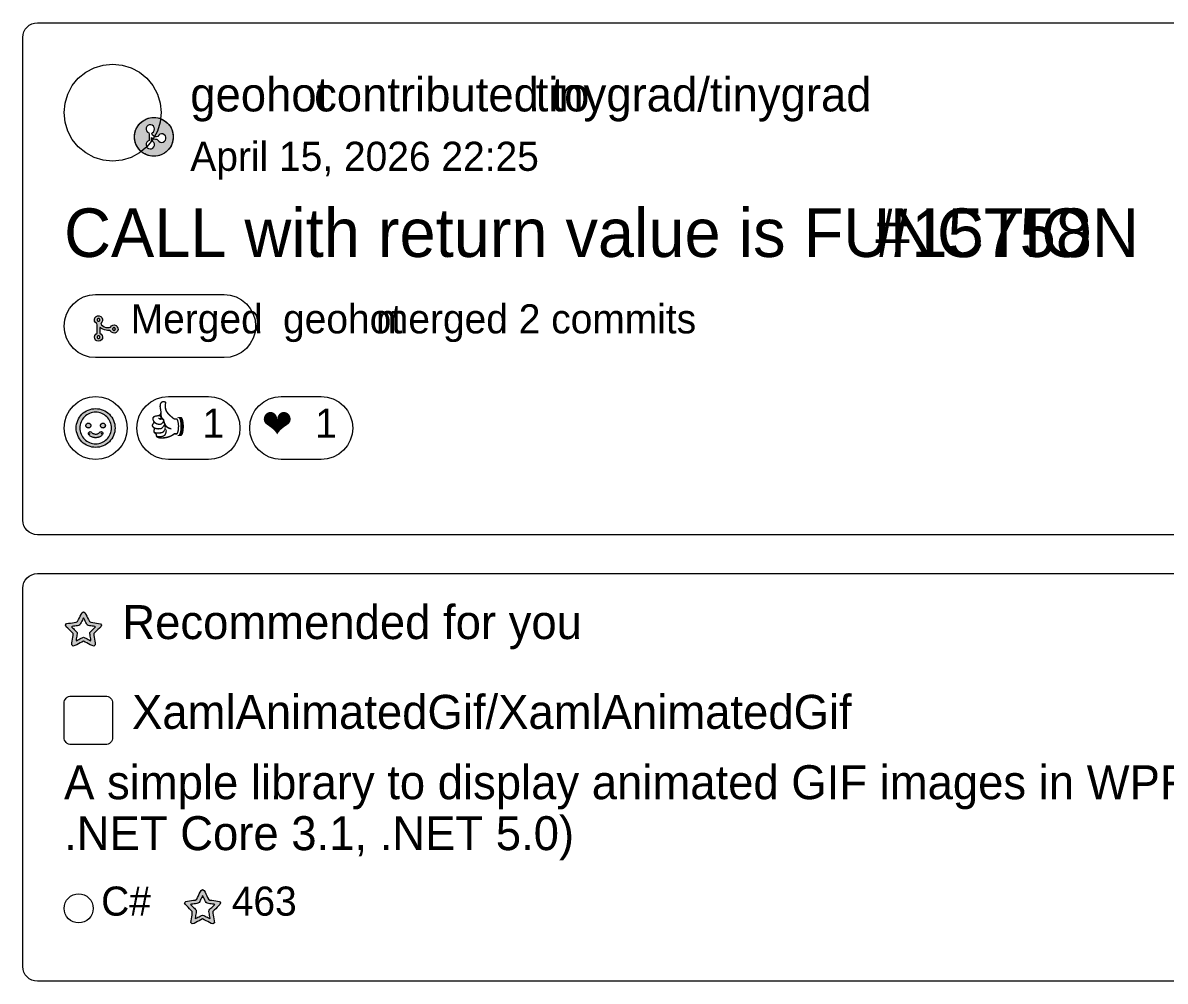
# Model space of a CAD drawing. Extents: x 0 to 2255, y 1 to 8699.
# Drawn here: x 344 to 814.7, y 3719.6 to 4114.6 of the extents above; entities that cross this region are included whole.
import ezdxf

# ---------------------------------------------------------------- set-up
doc = ezdxf.new("R2010")
doc.units = 0
doc.layers.get('0').update_dxf_attribs({"lineweight": 0})
doc.styles.add('Apple Color Emoji', font='Apple Color Emoji.ttf')
doc.styles.add('Mona Sans VF', font='Mona Sans VF.ttf')

msp = doc.modelspace()

# ---------------------------------------------------------------- hatches: boundary and pattern name
at = {"true_color": 0xab7df8}
h = msp.add_hatch(color=256, dxfattribs=at)
h.dxf.hatch_style = 1
h.paths.add_polyline_path([(398, 4059.58), (397.22, 4059.62), (396.44, 4059.74), (395.68, 4059.93), (394.94, 4060.19), (394.23, 4060.53), (393.56, 4060.93), (392.92, 4061.4), (392.34, 4061.93), (391.82, 4062.51), (391.35, 4063.14), (390.94, 4063.81), (390.61, 4064.52), (390.34, 4065.26), (390.15, 4066.02), (390.04, 4066.8), (390, 4067.58), (390.04, 4068.37), (390.15, 4069.14), (390.34, 4069.91), (390.61, 4070.65), (390.94, 4071.36), (391.35, 4072.03), (391.82, 4072.66), (392.34, 4073.24), (392.92, 4073.77), (393.56, 4074.24), (394.23, 4074.64), (394.94, 4074.98), (395.68, 4075.24), (396.44, 4075.43), (397.22, 4075.55), (398, 4075.58), (398.78, 4075.55), (399.56, 4075.43), (400.32, 4075.24), (401.06, 4074.98), (401.77, 4074.64), (402.44, 4074.24), (403.08, 4073.77), (403.66, 4073.24), (404.18, 4072.66), (404.65, 4072.03), (405.06, 4071.36), (405.39, 4070.65), (405.66, 4069.91), (405.85, 4069.14), (405.96, 4068.37), (406, 4067.58), (405.96, 4066.8), (405.85, 4066.02), (405.66, 4065.26), (405.39, 4064.52), (405.06, 4063.81), (404.65, 4063.14), (404.18, 4062.51), (403.66, 4061.93), (403.08, 4061.4), (402.44, 4060.93), (401.77, 4060.53), (401.06, 4060.19), (400.32, 4059.93), (399.56, 4059.74), (398.78, 4059.62), (398, 4059.58)])
h.paths.add_polyline_path([(398.25, 4070.83), (398.14, 4071.45), (397.81, 4071.99), (397.32, 4072.38), (396.72, 4072.57), (396.09, 4072.53), (395.52, 4072.28), (395.07, 4071.84), (394.81, 4071.27), (394.76, 4070.64), (394.94, 4070.04), (395.32, 4069.54), (395.85, 4069.21), (396, 4068.68), (396, 4068.05), (396, 4067.42), (396, 4066.79), (396, 4066.15), (395.56, 4065.81), (395.1, 4065.38), (394.82, 4064.82), (394.76, 4064.19), (394.92, 4063.58), (395.29, 4063.07), (395.81, 4062.73), (396.42, 4062.59), (397.04, 4062.67), (397.6, 4062.97), (398.01, 4063.45), (398.22, 4064.04), (398.22, 4064.66), (397.99, 4065.25), (397.57, 4065.72), (397.01, 4066.01), (397, 4066.63), (397, 4067.26), (397.44, 4067.02), (398.01, 4066.75), (398.62, 4066.61), (399.25, 4066.58), (399.69, 4066.29), (400.07, 4065.79), (400.6, 4065.46), (401.21, 4065.33), (401.83, 4065.43), (402.38, 4065.75), (402.78, 4066.23), (402.98, 4066.83), (402.96, 4067.46), (402.72, 4068.04), (402.29, 4068.49), (401.72, 4068.77), (401.1, 4068.83), (400.49, 4068.66), (399.98, 4068.29), (399.64, 4067.77), (399.13, 4067.58), (398.51, 4067.65), (397.93, 4067.89), (397.46, 4068.31), (397.14, 4068.85), (397.32, 4069.29), (397.81, 4069.68), (398.14, 4070.22), (398.25, 4070.83)])
at = {"true_color": 0xffffff}
h = msp.add_hatch(color=256, dxfattribs=at)
h.dxf.hatch_style = 1
h.paths.add_polyline_path([(376.09, 3990.72), (376.46, 3990.14), (376.94, 3989.66), (377.51, 3989.29), (378.15, 3989.06), (378.83, 3988.96), (379.51, 3988.96), (380.06, 3989.17), (380.48, 3989.7), (381.08, 3990.02), (381.76, 3990.07), (382.4, 3989.86), (382.91, 3989.41), (383.2, 3988.8), (383.23, 3988.12), (382.98, 3987.48), (382.51, 3987), (381.88, 3986.74), (381.2, 3986.75), (380.58, 3987.02), (380.12, 3987.52), (379.64, 3987.83), (378.95, 3987.83), (378.27, 3987.88), (377.61, 3988.04), (376.98, 3988.3), (376.4, 3988.66), (375.88, 3989.11), (375.75, 3988.74), (375.75, 3988.06), (375.75, 3987.38), (375.75, 3986.69), (376.27, 3986.31), (376.69, 3985.78), (376.87, 3985.13), (376.78, 3984.46), (376.43, 3983.87), (375.87, 3983.48), (375.21, 3983.33), (374.54, 3983.46), (373.98, 3983.84), (373.61, 3984.41), (373.5, 3985.08), (373.66, 3985.74), (374.07, 3986.29), (374.62, 3986.65), (374.62, 3987.33), (374.62, 3988.01), (374.62, 3988.7), (374.62, 3989.38), (374.62, 3990.06), (374.45, 3990.63), (373.91, 3991.04), (373.58, 3991.64), (373.51, 3992.31), (373.71, 3992.96), (374.15, 3993.48), (374.76, 3993.78), (375.44, 3993.81), (376.08, 3993.58), (376.57, 3993.12), (376.84, 3992.49), (376.84, 3991.81), (376.58, 3991.19), (376.09, 3990.72)])
h.paths.add_polyline_path([(375.19, 3984.46), (375.24, 3984.46), (375.3, 3984.47), (375.35, 3984.48), (375.4, 3984.5), (375.45, 3984.52), (375.5, 3984.55), (375.54, 3984.59), (375.59, 3984.62), (375.62, 3984.66), (375.66, 3984.71), (375.68, 3984.76), (375.71, 3984.81), (375.73, 3984.86), (375.74, 3984.91), (375.75, 3984.97), (375.75, 3985.02), (375.75, 3985.08), (375.74, 3985.13), (375.73, 3985.18), (375.71, 3985.24), (375.68, 3985.29), (375.66, 3985.33), (375.62, 3985.38), (375.59, 3985.42), (375.54, 3985.46), (375.5, 3985.49), (375.45, 3985.52), (375.4, 3985.54), (375.35, 3985.56), (375.3, 3985.57), (375.24, 3985.58), (375.19, 3985.58), (375.13, 3985.58), (375.08, 3985.57), (375.02, 3985.56), (374.97, 3985.54), (374.92, 3985.52), (374.88, 3985.49), (374.83, 3985.46), (374.79, 3985.42), (374.75, 3985.38), (374.72, 3985.33), (374.69, 3985.29), (374.67, 3985.24), (374.65, 3985.18), (374.64, 3985.13), (374.63, 3985.08), (374.62, 3985.02), (374.63, 3984.97), (374.64, 3984.91), (374.65, 3984.86), (374.67, 3984.81), (374.69, 3984.76), (374.72, 3984.71), (374.75, 3984.66), (374.79, 3984.62), (374.83, 3984.59), (374.88, 3984.55), (374.92, 3984.52), (374.97, 3984.5), (375.02, 3984.48), (375.08, 3984.47), (375.13, 3984.46), (375.19, 3984.46)])
h.paths.add_polyline_path([(381.56, 3987.83), (381.62, 3987.84), (381.67, 3987.84), (381.73, 3987.86), (381.78, 3987.88), (381.83, 3987.9), (381.87, 3987.93), (381.92, 3987.96), (381.96, 3988), (382, 3988.04), (382.03, 3988.08), (382.06, 3988.13), (382.08, 3988.18), (382.1, 3988.23), (382.11, 3988.29), (382.12, 3988.34), (382.12, 3988.4), (382.12, 3988.45), (382.11, 3988.51), (382.1, 3988.56), (382.08, 3988.61), (382.06, 3988.66), (382.03, 3988.71), (382, 3988.75), (381.96, 3988.79), (381.92, 3988.83), (381.87, 3988.86), (381.83, 3988.89), (381.78, 3988.92), (381.73, 3988.93), (381.67, 3988.95), (381.62, 3988.96), (381.56, 3988.96), (381.51, 3988.96), (381.45, 3988.95), (381.4, 3988.93), (381.35, 3988.92), (381.3, 3988.89), (381.25, 3988.86), (381.21, 3988.83), (381.16, 3988.79), (381.13, 3988.75), (381.09, 3988.71), (381.07, 3988.66), (381.04, 3988.61), (381.02, 3988.56), (381.01, 3988.51), (381, 3988.45), (381, 3988.4), (381, 3988.34), (381.01, 3988.29), (381.02, 3988.23), (381.04, 3988.18), (381.07, 3988.13), (381.09, 3988.08), (381.13, 3988.04), (381.16, 3988), (381.21, 3987.96), (381.25, 3987.93), (381.3, 3987.9), (381.35, 3987.88), (381.4, 3987.86), (381.45, 3987.84), (381.51, 3987.84), (381.56, 3987.83)])
h.paths.add_polyline_path([(375.75, 3992.15), (375.75, 3992.2), (375.74, 3992.26), (375.73, 3992.31), (375.71, 3992.36), (375.68, 3992.41), (375.65, 3992.46), (375.62, 3992.5), (375.58, 3992.54), (375.54, 3992.58), (375.5, 3992.61), (375.45, 3992.64), (375.4, 3992.66), (375.35, 3992.68), (375.3, 3992.7), (375.24, 3992.7), (375.19, 3992.71), (375.13, 3992.7), (375.08, 3992.7), (375.02, 3992.68), (374.97, 3992.66), (374.92, 3992.64), (374.87, 3992.61), (374.83, 3992.58), (374.79, 3992.54), (374.75, 3992.5), (374.72, 3992.45), (374.69, 3992.41), (374.67, 3992.36), (374.65, 3992.31), (374.64, 3992.25), (374.63, 3992.2), (374.62, 3992.14), (374.63, 3992.09), (374.64, 3992.03), (374.65, 3991.98), (374.67, 3991.93), (374.69, 3991.88), (374.72, 3991.83), (374.75, 3991.79), (374.79, 3991.75), (374.83, 3991.71), (374.88, 3991.68), (374.92, 3991.65), (374.97, 3991.62), (375.03, 3991.61), (375.08, 3991.59), (375.13, 3991.58), (375.19, 3991.58), (375.24, 3991.58), (375.3, 3991.59), (375.35, 3991.61), (375.4, 3991.63), (375.45, 3991.65), (375.5, 3991.68), (375.55, 3991.71), (375.59, 3991.75), (375.62, 3991.79), (375.66, 3991.83), (375.68, 3991.88), (375.71, 3991.93), (375.73, 3991.98), (375.74, 3992.04), (375.75, 3992.09), (375.75, 3992.15)])
at = {"true_color": 0x9198a1}
h = msp.add_hatch(color=256, dxfattribs=at)
h.dxf.hatch_style = 1
h.paths.add_polyline_path([(374, 3955.58), (374.78, 3955.55), (375.56, 3955.43), (376.32, 3955.24), (377.06, 3954.98), (377.77, 3954.64), (378.44, 3954.24), (379.08, 3953.77), (379.66, 3953.24), (380.18, 3952.66), (380.65, 3952.03), (381.06, 3951.36), (381.39, 3950.65), (381.66, 3949.91), (381.85, 3949.14), (381.96, 3948.37), (382, 3947.58), (381.96, 3946.8), (381.85, 3946.02), (381.66, 3945.26), (381.39, 3944.52), (381.06, 3943.81), (380.65, 3943.14), (380.18, 3942.51), (379.66, 3941.93), (379.08, 3941.4), (378.44, 3940.93), (377.77, 3940.53), (377.06, 3940.19), (376.32, 3939.93), (375.56, 3939.74), (374.78, 3939.62), (374, 3939.58), (373.22, 3939.62), (372.44, 3939.74), (371.68, 3939.93), (370.94, 3940.19), (370.23, 3940.53), (369.56, 3940.93), (368.92, 3941.4), (368.34, 3941.93), (367.82, 3942.51), (367.35, 3943.14), (366.94, 3943.81), (366.61, 3944.52), (366.34, 3945.26), (366.15, 3946.02), (366.04, 3946.8), (366, 3947.58), (366.04, 3948.37), (366.15, 3949.14), (366.34, 3949.91), (366.61, 3950.65), (366.94, 3951.36), (367.35, 3952.03), (367.82, 3952.66), (368.34, 3953.24), (368.92, 3953.77), (369.56, 3954.24), (370.23, 3954.64), (370.94, 3954.98), (371.68, 3955.24), (372.44, 3955.43), (373.22, 3955.55), (374, 3955.58)])
h.paths.add_polyline_path([(367.5, 3947.58), (367.53, 3946.95), (367.62, 3946.32), (367.78, 3945.7), (367.99, 3945.1), (368.27, 3944.52), (368.59, 3943.97), (368.98, 3943.46), (369.4, 3942.99), (369.88, 3942.56), (370.39, 3942.18), (370.94, 3941.85), (371.51, 3941.58), (372.11, 3941.36), (372.73, 3941.21), (373.36, 3941.11), (374, 3941.08), (374.64, 3941.11), (375.27, 3941.21), (375.89, 3941.36), (376.49, 3941.58), (377.06, 3941.85), (377.61, 3942.18), (378.12, 3942.56), (378.6, 3942.99), (379.02, 3943.46), (379.41, 3943.97), (379.73, 3944.52), (380.01, 3945.1), (380.22, 3945.7), (380.38, 3946.32), (380.47, 3946.95), (380.5, 3947.58), (380.47, 3948.22), (380.38, 3948.85), (380.22, 3949.47), (380.01, 3950.07), (379.73, 3950.65), (379.41, 3951.19), (379.02, 3951.71), (378.6, 3952.18), (378.12, 3952.61), (377.61, 3952.99), (377.06, 3953.32), (376.49, 3953.59), (375.89, 3953.81), (375.27, 3953.96), (374.64, 3954.05), (374, 3954.08), (373.36, 3954.05), (372.73, 3953.96), (372.11, 3953.81), (371.51, 3953.59), (370.94, 3953.32), (370.39, 3952.99), (369.88, 3952.61), (369.4, 3952.18), (368.98, 3951.71), (368.59, 3951.19), (368.27, 3950.65), (367.99, 3950.07), (367.78, 3949.47), (367.62, 3948.85), (367.53, 3948.22), (367.5, 3947.58)])
h.paths.add_polyline_path([(371.32, 3945.95), (371.55, 3946.06), (371.81, 3946.08), (372.05, 3946.02), (372.27, 3945.88), (372.44, 3945.68), (372.63, 3945.51), (372.84, 3945.37), (373.08, 3945.26), (373.32, 3945.17), (373.57, 3945.12), (373.82, 3945.09), (374.08, 3945.08), (374.34, 3945.1), (374.59, 3945.15), (374.84, 3945.23), (375.07, 3945.33), (375.29, 3945.46), (375.49, 3945.62), (375.67, 3945.81), (375.86, 3945.98), (376.1, 3946.07), (376.35, 3946.08), (376.6, 3946), (376.8, 3945.85), (376.94, 3945.63), (377, 3945.39), (376.97, 3945.13), (376.86, 3944.9), (376.73, 3944.74), (376.56, 3944.56), (376.36, 3944.39), (376.16, 3944.23), (375.94, 3944.1), (375.71, 3943.97), (375.48, 3943.87), (375.24, 3943.78), (374.99, 3943.7), (374.74, 3943.65), (374.49, 3943.61), (374.23, 3943.59), (373.97, 3943.58), (373.72, 3943.59), (373.46, 3943.62), (373.21, 3943.66), (372.96, 3943.72), (372.71, 3943.79), (372.47, 3943.89), (372.24, 3944), (372.01, 3944.12), (371.8, 3944.27), (371.6, 3944.42), (371.41, 3944.6), (371.23, 3944.78), (371.22, 3944.96), (371.43, 3945.11), (371.64, 3945.26), (371.65, 3945.26), (371.43, 3945.11), (371.22, 3944.97), (371.06, 3945.03), (371, 3945.28), (371.03, 3945.54), (371.14, 3945.77), (371.32, 3945.95)])
h.paths.add_polyline_path([(378, 3948.58), (378, 3948.49), (377.98, 3948.39), (377.96, 3948.29), (377.92, 3948.2), (377.88, 3948.11), (377.83, 3948.03), (377.77, 3947.95), (377.71, 3947.88), (377.63, 3947.81), (377.56, 3947.75), (377.47, 3947.7), (377.38, 3947.66), (377.29, 3947.63), (377.2, 3947.6), (377.1, 3947.59), (377, 3947.58), (376.9, 3947.59), (376.8, 3947.6), (376.71, 3947.63), (376.62, 3947.66), (376.53, 3947.7), (376.44, 3947.75), (376.37, 3947.81), (376.29, 3947.88), (376.23, 3947.95), (376.17, 3948.03), (376.12, 3948.11), (376.08, 3948.2), (376.04, 3948.29), (376.02, 3948.39), (376, 3948.49), (376, 3948.58), (376, 3948.68), (376.02, 3948.78), (376.04, 3948.87), (376.08, 3948.97), (376.12, 3949.05), (376.17, 3949.14), (376.23, 3949.22), (376.29, 3949.29), (376.37, 3949.36), (376.44, 3949.41), (376.53, 3949.47), (376.62, 3949.51), (376.71, 3949.54), (376.8, 3949.56), (376.9, 3949.58), (377, 3949.58), (377.1, 3949.58), (377.2, 3949.56), (377.29, 3949.54), (377.38, 3949.51), (377.47, 3949.47), (377.56, 3949.41), (377.63, 3949.36), (377.71, 3949.29), (377.77, 3949.22), (377.83, 3949.14), (377.88, 3949.05), (377.92, 3948.97), (377.96, 3948.87), (377.98, 3948.78), (378, 3948.68), (378, 3948.58)])
h.paths.add_polyline_path([(371, 3947.58), (370.9, 3947.59), (370.8, 3947.6), (370.71, 3947.63), (370.62, 3947.66), (370.53, 3947.7), (370.44, 3947.75), (370.37, 3947.81), (370.29, 3947.88), (370.23, 3947.95), (370.17, 3948.03), (370.12, 3948.11), (370.08, 3948.2), (370.04, 3948.29), (370.02, 3948.39), (370, 3948.49), (370, 3948.58), (370, 3948.68), (370.02, 3948.78), (370.04, 3948.87), (370.08, 3948.97), (370.12, 3949.05), (370.17, 3949.14), (370.23, 3949.22), (370.29, 3949.29), (370.37, 3949.36), (370.44, 3949.41), (370.53, 3949.47), (370.62, 3949.51), (370.71, 3949.54), (370.8, 3949.56), (370.9, 3949.58), (371, 3949.58), (371.1, 3949.58), (371.2, 3949.56), (371.29, 3949.54), (371.38, 3949.51), (371.47, 3949.47), (371.56, 3949.41), (371.63, 3949.36), (371.71, 3949.29), (371.77, 3949.22), (371.83, 3949.14), (371.88, 3949.05), (371.92, 3948.97), (371.96, 3948.87), (371.98, 3948.78), (372, 3948.68), (372, 3948.58), (372, 3948.49), (371.98, 3948.39), (371.96, 3948.29), (371.92, 3948.2), (371.88, 3948.11), (371.83, 3948.03), (371.77, 3947.95), (371.71, 3947.88), (371.63, 3947.81), (371.56, 3947.75), (371.47, 3947.7), (371.38, 3947.66), (371.29, 3947.63), (371.2, 3947.6), (371.1, 3947.59), (371, 3947.58)])
h.paths.add_polyline_path([(376.25, 3945.33), (376.27, 3945.32), (376.29, 3945.31), (376.31, 3945.29), (376.32, 3945.28), (376.34, 3945.27), (376.36, 3945.26), (376.38, 3945.24), (376.4, 3945.23), (376.42, 3945.22), (376.44, 3945.2), (376.45, 3945.19), (376.47, 3945.18), (376.49, 3945.16), (376.51, 3945.15), (376.53, 3945.14), (376.55, 3945.13), (376.56, 3945.11), (376.58, 3945.1), (376.6, 3945.09), (376.62, 3945.07), (376.64, 3945.06), (376.66, 3945.05), (376.68, 3945.03), (376.69, 3945.02), (376.71, 3945.01), (376.73, 3945), (376.75, 3944.98), (376.77, 3944.97), (376.79, 3944.96), (376.8, 3944.94), (376.82, 3944.93), (376.84, 3944.92), (376.82, 3944.93), (376.8, 3944.94), (376.79, 3944.96), (376.77, 3944.97), (376.75, 3944.98), (376.73, 3945), (376.71, 3945.01), (376.69, 3945.02), (376.68, 3945.03), (376.66, 3945.05), (376.64, 3945.06), (376.62, 3945.07), (376.6, 3945.09), (376.58, 3945.1), (376.56, 3945.11), (376.55, 3945.13), (376.53, 3945.14), (376.51, 3945.15), (376.49, 3945.16), (376.47, 3945.18), (376.45, 3945.19), (376.44, 3945.2), (376.42, 3945.22), (376.4, 3945.23), (376.38, 3945.24), (376.36, 3945.26), (376.34, 3945.27), (376.32, 3945.28), (376.31, 3945.29), (376.29, 3945.31), (376.27, 3945.32), (376.25, 3945.33)])
h = msp.add_hatch(color=256, dxfattribs=at)
h.dxf.hatch_style = 1
h.paths.add_polyline_path([(369, 3871.83), (369.65, 3871.45), (370.01, 3870.74), (370.36, 3870.02), (370.71, 3869.31), (371.06, 3868.6), (371.41, 3867.89), (372.03, 3867.53), (372.81, 3867.42), (373.6, 3867.3), (374.39, 3867.19), (375.17, 3867.07), (375.96, 3866.93), (376.4, 3866.32), (376.09, 3865.63), (375.53, 3865.07), (374.96, 3864.52), (374.39, 3863.96), (373.82, 3863.41), (373.25, 3862.85), (373.24, 3862.11), (373.38, 3861.33), (373.51, 3860.54), (373.65, 3859.76), (373.78, 3858.98), (373.83, 3858.19), (373.26, 3857.69), (372.52, 3857.89), (371.81, 3858.26), (371.11, 3858.63), (370.41, 3859), (369.7, 3859.37), (369, 3859.74), (368.29, 3859.37), (367.59, 3859), (366.89, 3858.63), (366.18, 3858.26), (365.48, 3857.89), (364.73, 3857.69), (364.17, 3858.2), (364.22, 3858.98), (364.36, 3859.77), (364.49, 3860.55), (364.62, 3861.33), (364.76, 3862.12), (364.75, 3862.85), (364.18, 3863.41), (363.61, 3863.96), (363.04, 3864.52), (362.47, 3865.07), (361.9, 3865.63), (361.6, 3866.32), (362.04, 3866.94), (362.83, 3867.08), (363.61, 3867.19), (364.4, 3867.3), (365.19, 3867.42), (365.97, 3867.53), (366.58, 3867.89), (366.94, 3868.6), (367.29, 3869.31), (367.64, 3870.03), (367.99, 3870.74), (368.35, 3871.45), (369, 3871.83)])
h.paths.add_polyline_path([(369, 3869.39), (368.76, 3868.9), (368.52, 3868.41), (368.28, 3867.92), (368.03, 3867.43), (367.79, 3866.94), (367.54, 3866.46), (367.08, 3866.18), (366.54, 3866.1), (366, 3866.02), (365.47, 3865.94), (364.93, 3865.86), (364.39, 3865.79), (364.03, 3865.65), (364.42, 3865.27), (364.81, 3864.88), (365.2, 3864.5), (365.6, 3864.12), (365.99, 3863.74), (366.34, 3863.33), (366.4, 3862.8), (366.31, 3862.26), (366.21, 3861.73), (366.12, 3861.19), (366.03, 3860.65), (365.94, 3860.11), (366.08, 3859.89), (366.56, 3860.15), (367.04, 3860.4), (367.52, 3860.66), (368.01, 3860.91), (368.49, 3861.16), (369, 3861.33), (369.51, 3861.16), (369.99, 3860.91), (370.48, 3860.65), (370.96, 3860.4), (371.44, 3860.15), (371.93, 3859.89), (372.06, 3860.11), (371.97, 3860.65), (371.88, 3861.19), (371.79, 3861.73), (371.69, 3862.27), (371.6, 3862.8), (371.66, 3863.34), (372.01, 3863.74), (372.4, 3864.12), (372.8, 3864.5), (373.19, 3864.89), (373.58, 3865.27), (373.97, 3865.65), (373.61, 3865.79), (373.07, 3865.86), (372.53, 3865.94), (371.99, 3866.02), (371.45, 3866.1), (370.91, 3866.18), (370.46, 3866.46), (370.21, 3866.94), (369.97, 3867.43), (369.72, 3867.92), (369.48, 3868.41), (369.24, 3868.9), (369, 3869.39)])
h = msp.add_hatch(color=256, dxfattribs=at)
h.dxf.hatch_style = 1
h.paths.add_polyline_path([(418.08, 3757.33), (418.74, 3756.95), (419.09, 3756.24), (419.44, 3755.52), (419.79, 3754.81), (420.15, 3754.1), (420.5, 3753.39), (421.11, 3753.03), (421.9, 3752.92), (422.68, 3752.8), (423.47, 3752.69), (424.26, 3752.57), (425.04, 3752.43), (425.49, 3751.82), (425.18, 3751.13), (424.61, 3750.57), (424.04, 3750.02), (423.47, 3749.46), (422.9, 3748.91), (422.33, 3748.35), (422.33, 3747.61), (422.46, 3746.83), (422.59, 3746.04), (422.73, 3745.26), (422.86, 3744.48), (422.91, 3743.69), (422.35, 3743.19), (421.6, 3743.39), (420.9, 3743.76), (420.19, 3744.13), (419.49, 3744.5), (418.78, 3744.87), (418.08, 3745.24), (417.38, 3744.87), (416.67, 3744.5), (415.97, 3744.13), (415.27, 3743.76), (414.56, 3743.39), (413.81, 3743.19), (413.25, 3743.7), (413.3, 3744.48), (413.44, 3745.27), (413.57, 3746.05), (413.71, 3746.83), (413.84, 3747.62), (413.83, 3748.35), (413.26, 3748.91), (412.69, 3749.46), (412.12, 3750.02), (411.56, 3750.57), (410.99, 3751.13), (410.68, 3751.82), (411.13, 3752.44), (411.91, 3752.58), (412.7, 3752.69), (413.48, 3752.8), (414.27, 3752.92), (415.06, 3753.03), (415.67, 3753.39), (416.02, 3754.1), (416.37, 3754.81), (416.72, 3755.53), (417.08, 3756.24), (417.43, 3756.95), (418.08, 3757.33)])
h.paths.add_polyline_path([(418.08, 3754.89), (417.84, 3754.4), (417.6, 3753.91), (417.36, 3753.42), (417.12, 3752.93), (416.88, 3752.44), (416.62, 3751.96), (416.17, 3751.68), (415.63, 3751.6), (415.09, 3751.52), (414.55, 3751.44), (414.01, 3751.36), (413.47, 3751.29), (413.12, 3751.15), (413.51, 3750.77), (413.9, 3750.38), (414.29, 3750), (414.68, 3749.62), (415.07, 3749.24), (415.43, 3748.83), (415.48, 3748.3), (415.39, 3747.76), (415.3, 3747.23), (415.2, 3746.69), (415.11, 3746.15), (415.02, 3745.61), (415.16, 3745.39), (415.64, 3745.65), (416.13, 3745.9), (416.61, 3746.16), (417.09, 3746.41), (417.57, 3746.66), (418.08, 3746.83), (418.59, 3746.66), (419.08, 3746.41), (419.56, 3746.15), (420.04, 3745.9), (420.53, 3745.65), (421.01, 3745.39), (421.15, 3745.61), (421.05, 3746.15), (420.96, 3746.69), (420.87, 3747.23), (420.78, 3747.77), (420.68, 3748.3), (420.74, 3748.84), (421.1, 3749.24), (421.49, 3749.62), (421.88, 3750), (422.27, 3750.39), (422.66, 3750.77), (423.05, 3751.15), (422.7, 3751.29), (422.16, 3751.36), (421.62, 3751.44), (421.08, 3751.52), (420.54, 3751.6), (420, 3751.68), (419.54, 3751.96), (419.29, 3752.44), (419.05, 3752.93), (418.81, 3753.42), (418.57, 3753.91), (418.32, 3754.4), (418.08, 3754.89)])

# ---------------------------------------------------------------- linework, layer by layer
at = {"true_color": 0x3d444d}
for points in [[(998.03, 3903.58), (350, 3903.58), (350, 3903.58), (348.83, 3903.7), (347.7, 3904.04), (346.67, 3904.59), (345.76, 3905.34), (345.01, 3906.25), (344.46, 3907.29), (344.12, 3908.41), (344, 3909.58), (344, 4108.58), (344, 4108.58), (344.12, 4109.75), (344.46, 4110.88), (345.01, 4111.92), (345.76, 4112.83), (346.67, 4113.57), (347.7, 4114.13), (348.83, 4114.47), (350, 4114.58), (350, 4114.58)], [(350, 4114.58), (998.03, 4114.58)], [(374, 3960.58), (374, 3960.58), (374, 3960.58), (376.54, 3960.33), (378.97, 3959.59), (381.22, 3958.39), (383.19, 3956.78), (384.81, 3954.81), (386.01, 3952.56), (386.75, 3950.12), (387, 3947.58), (387, 3947.58), (387, 3947.58), (386.75, 3945.05), (386.01, 3942.61), (384.81, 3940.36), (383.19, 3938.39), (381.22, 3936.77), (378.97, 3935.57), (376.54, 3934.83), (374, 3934.58), (374, 3934.58), (374, 3934.58), (371.46, 3934.83), (369.03, 3935.57), (366.78, 3936.77), (364.81, 3938.39), (363.19, 3940.36), (361.99, 3942.61), (361.25, 3945.05), (361, 3947.58), (361, 3947.58), (361, 3947.58), (361.25, 3950.12), (361.99, 3952.56), (363.19, 3954.81), (364.81, 3956.78), (366.78, 3958.39), (369.03, 3959.59), (371.46, 3960.33), (374, 3960.58), (374, 3960.58)], [(404, 3960.58), (420.47, 3960.58), (420.47, 3960.58), (423, 3960.33), (425.44, 3959.59), (427.69, 3958.39), (429.66, 3956.78), (431.28, 3954.81), (432.48, 3952.56), (433.22, 3950.12), (433.47, 3947.58), (433.47, 3947.58), (433.47, 3947.58), (433.22, 3945.05), (432.48, 3942.61), (431.28, 3940.36), (429.66, 3938.39), (427.69, 3936.77), (425.44, 3935.57), (423, 3934.83), (420.47, 3934.58), (404, 3934.58), (404, 3934.58), (401.46, 3934.83), (399.03, 3935.57), (396.78, 3936.77), (394.81, 3938.39), (393.19, 3940.36), (391.99, 3942.61), (391.25, 3945.05), (391, 3947.58), (391, 3947.58), (391, 3947.58), (391.25, 3950.12), (391.99, 3952.56), (393.19, 3954.81), (394.81, 3956.78), (396.78, 3958.39), (399.03, 3959.59), (401.46, 3960.33), (404, 3960.58), (404, 3960.58)], [(450.47, 3960.58), (466.93, 3960.58), (466.93, 3960.58), (469.47, 3960.33), (471.91, 3959.59), (474.16, 3958.39), (476.13, 3956.78), (477.74, 3954.81), (478.94, 3952.56), (479.68, 3950.12), (479.93, 3947.58), (479.93, 3947.58), (479.93, 3947.58), (479.68, 3945.05), (478.94, 3942.61), (477.74, 3940.36), (476.13, 3938.39), (474.16, 3936.77), (471.91, 3935.57), (469.47, 3934.83), (466.93, 3934.58), (450.47, 3934.58), (450.47, 3934.58), (447.93, 3934.83), (445.49, 3935.57), (443.24, 3936.77), (441.27, 3938.39), (439.66, 3940.36), (438.46, 3942.61), (437.72, 3945.05), (437.47, 3947.58), (437.47, 3947.58), (437.47, 3947.58), (437.72, 3950.12), (438.46, 3952.56), (439.66, 3954.81), (441.27, 3956.78), (443.24, 3958.39), (445.49, 3959.59), (447.93, 3960.33), (450.47, 3960.58), (450.47, 3960.58)], [(998.03, 3719.58), (350, 3719.58), (350, 3719.58), (348.83, 3719.7), (347.7, 3720.04), (346.67, 3720.59), (345.76, 3721.34), (345.01, 3722.25), (344.46, 3723.29), (344.12, 3724.41), (344, 3725.58), (344, 3881.58), (344, 3881.58), (344.12, 3882.75), (344.46, 3883.88), (345.01, 3884.92), (345.76, 3885.83), (346.67, 3886.57), (347.7, 3887.13), (348.83, 3887.47), (350, 3887.58), (350, 3887.58)], [(350, 3887.58), (998.03, 3887.58)]]:
    msp.add_lwpolyline(points, dxfattribs=at)
at = {"true_color": 0x010409}
for points in [[(381, 4097.58), (381, 4097.58), (381, 4097.58), (384.9, 4097.2), (388.65, 4096.06), (392.11, 4094.21), (395.14, 4091.73), (397.63, 4088.69), (399.48, 4085.24), (400.62, 4081.49), (401, 4077.58), (401, 4077.58), (401, 4077.58), (400.62, 4073.68), (399.48, 4069.93), (397.63, 4066.47), (395.14, 4063.44), (392.11, 4060.95), (388.65, 4059.11), (384.9, 4057.97), (381, 4057.58), (381, 4057.58), (381, 4057.58), (377.1, 4057.97), (373.35, 4059.11), (369.89, 4060.95), (366.86, 4063.44), (364.37, 4066.47), (362.52, 4069.93), (361.38, 4073.68), (361, 4077.58), (361, 4077.58), (361, 4077.58), (361.38, 4081.49), (362.52, 4085.24), (364.37, 4088.69), (366.86, 4091.73), (369.89, 4094.21), (373.35, 4096.06), (377.1, 4097.2), (381, 4097.58), (381, 4097.58)], [(364, 3837.08), (378, 3837.08), (378, 3837.08), (378.59, 3837.03), (379.15, 3836.86), (379.67, 3836.58), (380.12, 3836.2), (380.49, 3835.75), (380.77, 3835.23), (380.94, 3834.67), (381, 3834.08), (381, 3820.08), (381, 3820.08), (380.94, 3819.5), (380.77, 3818.94), (380.49, 3818.42), (380.12, 3817.96), (379.67, 3817.59), (379.15, 3817.31), (378.59, 3817.14), (378, 3817.08), (364, 3817.08), (364, 3817.08), (363.41, 3817.14), (362.85, 3817.31), (362.33, 3817.59), (361.88, 3817.96), (361.51, 3818.42), (361.23, 3818.94), (361.06, 3819.5), (361, 3820.08), (361, 3834.08), (361, 3834.08), (361.06, 3834.67), (361.23, 3835.23), (361.51, 3835.75), (361.88, 3836.2), (362.33, 3836.58), (362.85, 3836.86), (363.41, 3837.03), (364, 3837.08), (364, 3837.08)]]:
    msp.add_lwpolyline(points, dxfattribs=at)
at = {"true_color": 0x0d1117}
msp.add_lwpolyline([(398, 4075.58), (398, 4075.58), (398, 4075.58), (399.56, 4075.43), (401.06, 4074.97), (402.44, 4074.24), (403.66, 4073.24), (404.65, 4072.03), (405.39, 4070.64), (405.85, 4069.14), (406, 4067.58), (406, 4067.58), (406, 4067.58), (405.85, 4066.02), (405.39, 4064.52), (404.65, 4063.14), (403.66, 4061.93), (402.44, 4060.93), (401.06, 4060.19), (399.56, 4059.74), (398, 4059.58), (398, 4059.58), (398, 4059.58), (396.44, 4059.74), (394.94, 4060.19), (393.56, 4060.93), (392.34, 4061.93), (391.35, 4063.14), (390.61, 4064.52), (390.15, 4066.02), (390, 4067.58), (390, 4067.58), (390, 4067.58), (390.15, 4069.14), (390.61, 4070.64), (391.35, 4072.03), (392.34, 4073.24), (393.56, 4074.24), (394.94, 4074.97), (396.44, 4075.43), (398, 4075.58), (398, 4075.58)], dxfattribs=at)
at = {"true_color": 0xab7df8}
for points in [[(398, 4059.58), (397.22, 4059.62), (396.44, 4059.74), (395.68, 4059.93), (394.94, 4060.19), (394.23, 4060.53), (393.56, 4060.93), (392.92, 4061.4), (392.34, 4061.93), (391.82, 4062.51), (391.35, 4063.14), (390.94, 4063.81), (390.61, 4064.52), (390.34, 4065.26), (390.15, 4066.02), (390.04, 4066.8), (390, 4067.58), (390.04, 4068.37), (390.15, 4069.14), (390.34, 4069.91), (390.61, 4070.65), (390.94, 4071.36), (391.35, 4072.03), (391.82, 4072.66), (392.34, 4073.24), (392.92, 4073.77), (393.56, 4074.24), (394.23, 4074.64), (394.94, 4074.98), (395.68, 4075.24), (396.44, 4075.43), (397.22, 4075.55), (398, 4075.58), (398.78, 4075.55), (399.56, 4075.43), (400.32, 4075.24), (401.06, 4074.98), (401.77, 4074.64), (402.44, 4074.24), (403.08, 4073.77), (403.66, 4073.24), (404.18, 4072.66), (404.65, 4072.03), (405.06, 4071.36), (405.39, 4070.65), (405.66, 4069.91), (405.85, 4069.14), (405.96, 4068.37), (406, 4067.58), (405.96, 4066.8), (405.85, 4066.02), (405.66, 4065.26), (405.39, 4064.52), (405.06, 4063.81), (404.65, 4063.14), (404.18, 4062.51), (403.66, 4061.93), (403.08, 4061.4), (402.44, 4060.93), (401.77, 4060.53), (401.06, 4060.19), (400.32, 4059.93), (399.56, 4059.74), (398.78, 4059.62), (398, 4059.58), (398, 4059.58)], [(398.25, 4070.83), (398.14, 4071.45), (397.81, 4071.99), (397.32, 4072.38), (396.72, 4072.57), (396.09, 4072.53), (395.52, 4072.28), (395.07, 4071.84), (394.81, 4071.27), (394.76, 4070.64), (394.94, 4070.04), (395.32, 4069.54), (395.85, 4069.21), (396, 4068.68), (396, 4068.05), (396, 4067.42), (396, 4066.79), (396, 4066.15), (395.56, 4065.81), (395.1, 4065.38), (394.82, 4064.82), (394.76, 4064.19), (394.92, 4063.58), (395.29, 4063.07), (395.81, 4062.73), (396.42, 4062.59), (397.04, 4062.67), (397.6, 4062.97), (398.01, 4063.45), (398.22, 4064.04), (398.22, 4064.66), (397.99, 4065.25), (397.57, 4065.72), (397.01, 4066.01), (397, 4066.63), (397, 4067.26), (397.44, 4067.02), (398.01, 4066.75), (398.62, 4066.61), (399.25, 4066.58), (399.69, 4066.29), (400.07, 4065.79), (400.6, 4065.46), (401.21, 4065.33), (401.83, 4065.43), (402.38, 4065.75), (402.78, 4066.23), (402.98, 4066.83), (402.96, 4067.46), (402.72, 4068.04), (402.29, 4068.49), (401.72, 4068.77), (401.1, 4068.83), (400.49, 4068.66), (399.98, 4068.29), (399.64, 4067.77), (399.13, 4067.58), (398.51, 4067.65), (397.93, 4067.89), (397.46, 4068.31), (397.14, 4068.85), (397.32, 4069.29), (397.81, 4069.68), (398.14, 4070.22), (398.25, 4070.83), (398.25, 4070.83)]]:
    msp.add_lwpolyline(points, dxfattribs=at)
at = {"true_color": 0x8957e5}
msp.add_lwpolyline([(374, 4002.58), (426.93, 4002.58), (426.93, 4002.58), (429.47, 4002.33), (431.91, 4001.59), (434.16, 4000.39), (436.13, 3998.78), (437.74, 3996.81), (438.94, 3994.56), (439.68, 3992.12), (439.93, 3989.58), (439.93, 3989.58), (439.93, 3989.58), (439.68, 3987.05), (438.94, 3984.61), (437.74, 3982.36), (436.13, 3980.39), (434.16, 3978.77), (431.91, 3977.57), (429.47, 3976.83), (426.93, 3976.58), (374, 3976.58), (374, 3976.58), (371.46, 3976.83), (369.03, 3977.57), (366.78, 3978.77), (364.81, 3980.39), (363.19, 3982.36), (361.99, 3984.61), (361.25, 3987.05), (361, 3989.58), (361, 3989.58), (361, 3989.58), (361.25, 3992.12), (361.99, 3994.56), (363.19, 3996.81), (364.81, 3998.78), (366.78, 4000.39), (369.03, 4001.59), (371.46, 4002.33), (374, 4002.58), (374, 4002.58)], dxfattribs=at)
at = {"true_color": 0xffffff}
for points in [[(376.09, 3990.72), (376.46, 3990.14), (376.94, 3989.66), (377.51, 3989.29), (378.15, 3989.06), (378.83, 3988.96), (379.51, 3988.96), (380.06, 3989.17), (380.48, 3989.7), (381.08, 3990.02), (381.76, 3990.07), (382.4, 3989.86), (382.91, 3989.41), (383.2, 3988.8), (383.23, 3988.12), (382.98, 3987.48), (382.51, 3987), (381.88, 3986.74), (381.2, 3986.75), (380.58, 3987.02), (380.12, 3987.52), (379.64, 3987.83), (378.95, 3987.83), (378.27, 3987.88), (377.61, 3988.04), (376.98, 3988.3), (376.4, 3988.66), (375.88, 3989.11), (375.75, 3988.74), (375.75, 3988.06), (375.75, 3987.38), (375.75, 3986.69), (376.27, 3986.31), (376.69, 3985.78), (376.87, 3985.13), (376.78, 3984.46), (376.43, 3983.87), (375.87, 3983.48), (375.21, 3983.33), (374.54, 3983.46), (373.98, 3983.84), (373.61, 3984.41), (373.5, 3985.08), (373.66, 3985.74), (374.07, 3986.29), (374.62, 3986.65), (374.62, 3987.33), (374.62, 3988.01), (374.62, 3988.7), (374.62, 3989.38), (374.62, 3990.06), (374.45, 3990.63), (373.91, 3991.04), (373.58, 3991.64), (373.51, 3992.31), (373.71, 3992.96), (374.15, 3993.48), (374.76, 3993.78), (375.44, 3993.81), (376.08, 3993.58), (376.57, 3993.12), (376.84, 3992.49), (376.84, 3991.81), (376.58, 3991.19), (376.09, 3990.72), (376.09, 3990.72)], [(375.75, 3992.15), (375.75, 3992.2), (375.74, 3992.26), (375.73, 3992.31), (375.71, 3992.36), (375.68, 3992.41), (375.65, 3992.46), (375.62, 3992.5), (375.58, 3992.54), (375.54, 3992.58), (375.5, 3992.61), (375.45, 3992.64), (375.4, 3992.66), (375.35, 3992.68), (375.3, 3992.7), (375.24, 3992.7), (375.19, 3992.71), (375.13, 3992.7), (375.08, 3992.7), (375.02, 3992.68), (374.97, 3992.66), (374.92, 3992.64), (374.87, 3992.61), (374.83, 3992.58), (374.79, 3992.54), (374.75, 3992.5), (374.72, 3992.45), (374.69, 3992.41), (374.67, 3992.36), (374.65, 3992.31), (374.64, 3992.25), (374.63, 3992.2), (374.62, 3992.14), (374.63, 3992.09), (374.64, 3992.03), (374.65, 3991.98), (374.67, 3991.93), (374.69, 3991.88), (374.72, 3991.83), (374.75, 3991.79), (374.79, 3991.75), (374.83, 3991.71), (374.88, 3991.68), (374.92, 3991.65), (374.97, 3991.62), (375.03, 3991.61), (375.08, 3991.59), (375.13, 3991.58), (375.19, 3991.58), (375.24, 3991.58), (375.3, 3991.59), (375.35, 3991.61), (375.4, 3991.63), (375.45, 3991.65), (375.5, 3991.68), (375.55, 3991.71), (375.59, 3991.75), (375.62, 3991.79), (375.66, 3991.83), (375.68, 3991.88), (375.71, 3991.93), (375.73, 3991.98), (375.74, 3992.04), (375.75, 3992.09), (375.75, 3992.15), (375.75, 3992.15)], [(381.56, 3987.83), (381.62, 3987.84), (381.67, 3987.84), (381.73, 3987.86), (381.78, 3987.88), (381.83, 3987.9), (381.87, 3987.93), (381.92, 3987.96), (381.96, 3988), (382, 3988.04), (382.03, 3988.08), (382.06, 3988.13), (382.08, 3988.18), (382.1, 3988.23), (382.11, 3988.29), (382.12, 3988.34), (382.12, 3988.4), (382.12, 3988.45), (382.11, 3988.51), (382.1, 3988.56), (382.08, 3988.61), (382.06, 3988.66), (382.03, 3988.71), (382, 3988.75), (381.96, 3988.79), (381.92, 3988.83), (381.87, 3988.86), (381.83, 3988.89), (381.78, 3988.92), (381.73, 3988.93), (381.67, 3988.95), (381.62, 3988.96), (381.56, 3988.96), (381.51, 3988.96), (381.45, 3988.95), (381.4, 3988.93), (381.35, 3988.92), (381.3, 3988.89), (381.25, 3988.86), (381.21, 3988.83), (381.16, 3988.79), (381.13, 3988.75), (381.09, 3988.71), (381.07, 3988.66), (381.04, 3988.61), (381.02, 3988.56), (381.01, 3988.51), (381, 3988.45), (381, 3988.4), (381, 3988.34), (381.01, 3988.29), (381.02, 3988.23), (381.04, 3988.18), (381.07, 3988.13), (381.09, 3988.08), (381.13, 3988.04), (381.16, 3988), (381.21, 3987.96), (381.25, 3987.93), (381.3, 3987.9), (381.35, 3987.88), (381.4, 3987.86), (381.45, 3987.84), (381.51, 3987.84), (381.56, 3987.83), (381.56, 3987.83)], [(375.19, 3984.46), (375.24, 3984.46), (375.3, 3984.47), (375.35, 3984.48), (375.4, 3984.5), (375.45, 3984.52), (375.5, 3984.55), (375.54, 3984.59), (375.59, 3984.62), (375.62, 3984.66), (375.66, 3984.71), (375.68, 3984.76), (375.71, 3984.81), (375.73, 3984.86), (375.74, 3984.91), (375.75, 3984.97), (375.75, 3985.02), (375.75, 3985.08), (375.74, 3985.13), (375.73, 3985.18), (375.71, 3985.24), (375.68, 3985.29), (375.66, 3985.33), (375.62, 3985.38), (375.59, 3985.42), (375.54, 3985.46), (375.5, 3985.49), (375.45, 3985.52), (375.4, 3985.54), (375.35, 3985.56), (375.3, 3985.57), (375.24, 3985.58), (375.19, 3985.58), (375.13, 3985.58), (375.08, 3985.57), (375.02, 3985.56), (374.97, 3985.54), (374.92, 3985.52), (374.88, 3985.49), (374.83, 3985.46), (374.79, 3985.42), (374.75, 3985.38), (374.72, 3985.33), (374.69, 3985.29), (374.67, 3985.24), (374.65, 3985.18), (374.64, 3985.13), (374.63, 3985.08), (374.62, 3985.02), (374.63, 3984.97), (374.64, 3984.91), (374.65, 3984.86), (374.67, 3984.81), (374.69, 3984.76), (374.72, 3984.71), (374.75, 3984.66), (374.79, 3984.62), (374.83, 3984.59), (374.88, 3984.55), (374.92, 3984.52), (374.97, 3984.5), (375.02, 3984.48), (375.08, 3984.47), (375.13, 3984.46), (375.19, 3984.46), (375.19, 3984.46)], [(367, 3755.58), (367, 3755.58), (367, 3755.58), (368.17, 3755.47), (369.3, 3755.13), (370.33, 3754.57), (371.24, 3753.83), (371.99, 3752.92), (372.54, 3751.88), (372.88, 3750.75), (373, 3749.58), (373, 3749.58), (373, 3749.58), (372.88, 3748.41), (372.54, 3747.29), (371.99, 3746.25), (371.24, 3745.34), (370.33, 3744.59), (369.3, 3744.04), (368.17, 3743.7), (367, 3743.58), (367, 3743.58), (367, 3743.58), (365.83, 3743.7), (364.7, 3744.04), (363.67, 3744.59), (362.76, 3745.34), (362.01, 3746.25), (361.46, 3747.29), (361.12, 3748.41), (361, 3749.58), (361, 3749.58), (361, 3749.58), (361.12, 3750.75), (361.46, 3751.88), (362.01, 3752.92), (362.76, 3753.83), (363.67, 3754.57), (364.7, 3755.13), (365.83, 3755.47), (367, 3755.58), (367, 3755.58)]]:
    msp.add_lwpolyline(points, dxfattribs=at)
at = {"true_color": 0x9198a1}
for points in [[(374, 3955.58), (374.78, 3955.55), (375.56, 3955.43), (376.32, 3955.24), (377.06, 3954.98), (377.77, 3954.64), (378.44, 3954.24), (379.08, 3953.77), (379.66, 3953.24), (380.18, 3952.66), (380.65, 3952.03), (381.06, 3951.36), (381.39, 3950.65), (381.66, 3949.91), (381.85, 3949.14), (381.96, 3948.37), (382, 3947.58), (381.96, 3946.8), (381.85, 3946.02), (381.66, 3945.26), (381.39, 3944.52), (381.06, 3943.81), (380.65, 3943.14), (380.18, 3942.51), (379.66, 3941.93), (379.08, 3941.4), (378.44, 3940.93), (377.77, 3940.53), (377.06, 3940.19), (376.32, 3939.93), (375.56, 3939.74), (374.78, 3939.62), (374, 3939.58), (373.22, 3939.62), (372.44, 3939.74), (371.68, 3939.93), (370.94, 3940.19), (370.23, 3940.53), (369.56, 3940.93), (368.92, 3941.4), (368.34, 3941.93), (367.82, 3942.51), (367.35, 3943.14), (366.94, 3943.81), (366.61, 3944.52), (366.34, 3945.26), (366.15, 3946.02), (366.04, 3946.8), (366, 3947.58), (366.04, 3948.37), (366.15, 3949.14), (366.34, 3949.91), (366.61, 3950.65), (366.94, 3951.36), (367.35, 3952.03), (367.82, 3952.66), (368.34, 3953.24), (368.92, 3953.77), (369.56, 3954.24), (370.23, 3954.64), (370.94, 3954.98), (371.68, 3955.24), (372.44, 3955.43), (373.22, 3955.55), (374, 3955.58), (374, 3955.58)], [(367.5, 3947.58), (367.53, 3946.95), (367.62, 3946.32), (367.78, 3945.7), (367.99, 3945.1), (368.27, 3944.52), (368.59, 3943.97), (368.98, 3943.46), (369.4, 3942.99), (369.88, 3942.56), (370.39, 3942.18), (370.94, 3941.85), (371.51, 3941.58), (372.11, 3941.36), (372.73, 3941.21), (373.36, 3941.11), (374, 3941.08), (374.64, 3941.11), (375.27, 3941.21), (375.89, 3941.36), (376.49, 3941.58), (377.06, 3941.85), (377.61, 3942.18), (378.12, 3942.56), (378.6, 3942.99), (379.02, 3943.46), (379.41, 3943.97), (379.73, 3944.52), (380.01, 3945.1), (380.22, 3945.7), (380.38, 3946.32), (380.47, 3946.95), (380.5, 3947.58), (380.47, 3948.22), (380.38, 3948.85), (380.22, 3949.47), (380.01, 3950.07), (379.73, 3950.65), (379.41, 3951.19), (379.02, 3951.71), (378.6, 3952.18), (378.12, 3952.61), (377.61, 3952.99), (377.06, 3953.32), (376.49, 3953.59), (375.89, 3953.81), (375.27, 3953.96), (374.64, 3954.05), (374, 3954.08), (373.36, 3954.05), (372.73, 3953.96), (372.11, 3953.81), (371.51, 3953.59), (370.94, 3953.32), (370.39, 3952.99), (369.88, 3952.61), (369.4, 3952.18), (368.98, 3951.71), (368.59, 3951.19), (368.27, 3950.65), (367.99, 3950.07), (367.78, 3949.47), (367.62, 3948.85), (367.53, 3948.22), (367.5, 3947.58), (367.5, 3947.58)], [(371, 3947.58), (370.9, 3947.59), (370.8, 3947.6), (370.71, 3947.63), (370.62, 3947.66), (370.53, 3947.7), (370.44, 3947.75), (370.37, 3947.81), (370.29, 3947.88), (370.23, 3947.95), (370.17, 3948.03), (370.12, 3948.11), (370.08, 3948.2), (370.04, 3948.29), (370.02, 3948.39), (370, 3948.49), (370, 3948.58), (370, 3948.68), (370.02, 3948.78), (370.04, 3948.87), (370.08, 3948.97), (370.12, 3949.05), (370.17, 3949.14), (370.23, 3949.22), (370.29, 3949.29), (370.37, 3949.36), (370.44, 3949.41), (370.53, 3949.47), (370.62, 3949.51), (370.71, 3949.54), (370.8, 3949.56), (370.9, 3949.58), (371, 3949.58), (371.1, 3949.58), (371.2, 3949.56), (371.29, 3949.54), (371.38, 3949.51), (371.47, 3949.47), (371.56, 3949.41), (371.63, 3949.36), (371.71, 3949.29), (371.77, 3949.22), (371.83, 3949.14), (371.88, 3949.05), (371.92, 3948.97), (371.96, 3948.87), (371.98, 3948.78), (372, 3948.68), (372, 3948.58), (372, 3948.49), (371.98, 3948.39), (371.96, 3948.29), (371.92, 3948.2), (371.88, 3948.11), (371.83, 3948.03), (371.77, 3947.95), (371.71, 3947.88), (371.63, 3947.81), (371.56, 3947.75), (371.47, 3947.7), (371.38, 3947.66), (371.29, 3947.63), (371.2, 3947.6), (371.1, 3947.59), (371, 3947.58), (371, 3947.58)], [(378, 3948.58), (378, 3948.49), (377.98, 3948.39), (377.96, 3948.29), (377.92, 3948.2), (377.88, 3948.11), (377.83, 3948.03), (377.77, 3947.95), (377.71, 3947.88), (377.63, 3947.81), (377.56, 3947.75), (377.47, 3947.7), (377.38, 3947.66), (377.29, 3947.63), (377.2, 3947.6), (377.1, 3947.59), (377, 3947.58), (376.9, 3947.59), (376.8, 3947.6), (376.71, 3947.63), (376.62, 3947.66), (376.53, 3947.7), (376.44, 3947.75), (376.37, 3947.81), (376.29, 3947.88), (376.23, 3947.95), (376.17, 3948.03), (376.12, 3948.11), (376.08, 3948.2), (376.04, 3948.29), (376.02, 3948.39), (376, 3948.49), (376, 3948.58), (376, 3948.68), (376.02, 3948.78), (376.04, 3948.87), (376.08, 3948.97), (376.12, 3949.05), (376.17, 3949.14), (376.23, 3949.22), (376.29, 3949.29), (376.37, 3949.36), (376.44, 3949.41), (376.53, 3949.47), (376.62, 3949.51), (376.71, 3949.54), (376.8, 3949.56), (376.9, 3949.58), (377, 3949.58), (377.1, 3949.58), (377.2, 3949.56), (377.29, 3949.54), (377.38, 3949.51), (377.47, 3949.47), (377.56, 3949.41), (377.63, 3949.36), (377.71, 3949.29), (377.77, 3949.22), (377.83, 3949.14), (377.88, 3949.05), (377.92, 3948.97), (377.96, 3948.87), (377.98, 3948.78), (378, 3948.68), (378, 3948.58), (378, 3948.58)], [(371.32, 3945.95), (371.55, 3946.06), (371.81, 3946.08), (372.05, 3946.02), (372.27, 3945.88), (372.44, 3945.68), (372.63, 3945.51), (372.84, 3945.37), (373.08, 3945.26), (373.32, 3945.17), (373.57, 3945.12), (373.82, 3945.09), (374.08, 3945.08), (374.34, 3945.1), (374.59, 3945.15), (374.84, 3945.23), (375.07, 3945.33), (375.29, 3945.46), (375.49, 3945.62), (375.67, 3945.81), (375.86, 3945.98), (376.1, 3946.07), (376.35, 3946.08), (376.6, 3946), (376.8, 3945.85), (376.94, 3945.63), (377, 3945.39), (376.97, 3945.13), (376.86, 3944.9), (376.73, 3944.74), (376.56, 3944.56), (376.36, 3944.39), (376.16, 3944.23), (375.94, 3944.1), (375.71, 3943.97), (375.48, 3943.87), (375.24, 3943.78), (374.99, 3943.7), (374.74, 3943.65), (374.49, 3943.61), (374.23, 3943.59), (373.97, 3943.58), (373.72, 3943.59), (373.46, 3943.62), (373.21, 3943.66), (372.96, 3943.72), (372.71, 3943.79), (372.47, 3943.89), (372.24, 3944), (372.01, 3944.12), (371.8, 3944.27), (371.6, 3944.42), (371.41, 3944.6), (371.23, 3944.78), (371.22, 3944.96), (371.43, 3945.11), (371.64, 3945.26), (371.65, 3945.26), (371.43, 3945.11), (371.22, 3944.97), (371.06, 3945.03), (371, 3945.28), (371.03, 3945.54), (371.14, 3945.77), (371.32, 3945.95), (371.32, 3945.95)], [(376.25, 3945.33), (376.27, 3945.32), (376.29, 3945.31), (376.31, 3945.29), (376.32, 3945.28), (376.34, 3945.27), (376.36, 3945.26), (376.38, 3945.24), (376.4, 3945.23), (376.42, 3945.22), (376.44, 3945.2), (376.45, 3945.19), (376.47, 3945.18), (376.49, 3945.16), (376.51, 3945.15), (376.53, 3945.14), (376.55, 3945.13), (376.56, 3945.11), (376.58, 3945.1), (376.6, 3945.09), (376.62, 3945.07), (376.64, 3945.06), (376.66, 3945.05), (376.68, 3945.03), (376.69, 3945.02), (376.71, 3945.01), (376.73, 3945), (376.75, 3944.98), (376.77, 3944.97), (376.79, 3944.96), (376.8, 3944.94), (376.82, 3944.93), (376.84, 3944.92), (376.82, 3944.93), (376.8, 3944.94), (376.79, 3944.96), (376.77, 3944.97), (376.75, 3944.98), (376.73, 3945), (376.71, 3945.01), (376.69, 3945.02), (376.68, 3945.03), (376.66, 3945.05), (376.64, 3945.06), (376.62, 3945.07), (376.6, 3945.09), (376.58, 3945.1), (376.56, 3945.11), (376.55, 3945.13), (376.53, 3945.14), (376.51, 3945.15), (376.49, 3945.16), (376.47, 3945.18), (376.45, 3945.19), (376.44, 3945.2), (376.42, 3945.22), (376.4, 3945.23), (376.38, 3945.24), (376.36, 3945.26), (376.34, 3945.27), (376.32, 3945.28), (376.31, 3945.29), (376.29, 3945.31), (376.27, 3945.32), (376.25, 3945.33), (376.25, 3945.33)], [(369, 3871.83), (369.65, 3871.45), (370.01, 3870.74), (370.36, 3870.02), (370.71, 3869.31), (371.06, 3868.6), (371.41, 3867.89), (372.03, 3867.53), (372.81, 3867.42), (373.6, 3867.3), (374.39, 3867.19), (375.17, 3867.07), (375.96, 3866.93), (376.4, 3866.32), (376.09, 3865.63), (375.53, 3865.07), (374.96, 3864.52), (374.39, 3863.96), (373.82, 3863.41), (373.25, 3862.85), (373.24, 3862.11), (373.38, 3861.33), (373.51, 3860.54), (373.65, 3859.76), (373.78, 3858.98), (373.83, 3858.19), (373.26, 3857.69), (372.52, 3857.89), (371.81, 3858.26), (371.11, 3858.63), (370.41, 3859), (369.7, 3859.37), (369, 3859.74), (368.29, 3859.37), (367.59, 3859), (366.89, 3858.63), (366.18, 3858.26), (365.48, 3857.89), (364.73, 3857.69), (364.17, 3858.2), (364.22, 3858.98), (364.36, 3859.77), (364.49, 3860.55), (364.62, 3861.33), (364.76, 3862.12), (364.75, 3862.85), (364.18, 3863.41), (363.61, 3863.96), (363.04, 3864.52), (362.47, 3865.07), (361.9, 3865.63), (361.6, 3866.32), (362.04, 3866.94), (362.83, 3867.08), (363.61, 3867.19), (364.4, 3867.3), (365.19, 3867.42), (365.97, 3867.53), (366.58, 3867.89), (366.94, 3868.6), (367.29, 3869.31), (367.64, 3870.03), (367.99, 3870.74), (368.35, 3871.45), (369, 3871.83), (369, 3871.83)], [(369, 3869.39), (368.76, 3868.9), (368.52, 3868.41), (368.28, 3867.92), (368.03, 3867.43), (367.79, 3866.94), (367.54, 3866.46), (367.08, 3866.18), (366.54, 3866.1), (366, 3866.02), (365.47, 3865.94), (364.93, 3865.86), (364.39, 3865.79), (364.03, 3865.65), (364.42, 3865.27), (364.81, 3864.88), (365.2, 3864.5), (365.6, 3864.12), (365.99, 3863.74), (366.34, 3863.33), (366.4, 3862.8), (366.31, 3862.26), (366.21, 3861.73), (366.12, 3861.19), (366.03, 3860.65), (365.94, 3860.11), (366.08, 3859.89), (366.56, 3860.15), (367.04, 3860.4), (367.52, 3860.66), (368.01, 3860.91), (368.49, 3861.16), (369, 3861.33), (369.51, 3861.16), (369.99, 3860.91), (370.48, 3860.65), (370.96, 3860.4), (371.44, 3860.15), (371.93, 3859.89), (372.06, 3860.11), (371.97, 3860.65), (371.88, 3861.19), (371.79, 3861.73), (371.69, 3862.27), (371.6, 3862.8), (371.66, 3863.34), (372.01, 3863.74), (372.4, 3864.12), (372.8, 3864.5), (373.19, 3864.89), (373.58, 3865.27), (373.97, 3865.65), (373.61, 3865.79), (373.07, 3865.86), (372.53, 3865.94), (371.99, 3866.02), (371.45, 3866.1), (370.91, 3866.18), (370.46, 3866.46), (370.21, 3866.94), (369.97, 3867.43), (369.72, 3867.92), (369.48, 3868.41), (369.24, 3868.9), (369, 3869.39), (369, 3869.39)], [(418.08, 3757.33), (418.74, 3756.95), (419.09, 3756.24), (419.44, 3755.52), (419.79, 3754.81), (420.15, 3754.1), (420.5, 3753.39), (421.11, 3753.03), (421.9, 3752.92), (422.68, 3752.8), (423.47, 3752.69), (424.26, 3752.57), (425.04, 3752.43), (425.49, 3751.82), (425.18, 3751.13), (424.61, 3750.57), (424.04, 3750.02), (423.47, 3749.46), (422.9, 3748.91), (422.33, 3748.35), (422.33, 3747.61), (422.46, 3746.83), (422.59, 3746.04), (422.73, 3745.26), (422.86, 3744.48), (422.91, 3743.69), (422.35, 3743.19), (421.6, 3743.39), (420.9, 3743.76), (420.19, 3744.13), (419.49, 3744.5), (418.78, 3744.87), (418.08, 3745.24), (417.38, 3744.87), (416.67, 3744.5), (415.97, 3744.13), (415.27, 3743.76), (414.56, 3743.39), (413.81, 3743.19), (413.25, 3743.7), (413.3, 3744.48), (413.44, 3745.27), (413.57, 3746.05), (413.71, 3746.83), (413.84, 3747.62), (413.83, 3748.35), (413.26, 3748.91), (412.69, 3749.46), (412.12, 3750.02), (411.56, 3750.57), (410.99, 3751.13), (410.68, 3751.82), (411.13, 3752.44), (411.91, 3752.58), (412.7, 3752.69), (413.48, 3752.8), (414.27, 3752.92), (415.06, 3753.03), (415.67, 3753.39), (416.02, 3754.1), (416.37, 3754.81), (416.72, 3755.53), (417.08, 3756.24), (417.43, 3756.95), (418.08, 3757.33), (418.08, 3757.33)], [(418.08, 3754.89), (417.84, 3754.4), (417.6, 3753.91), (417.36, 3753.42), (417.12, 3752.93), (416.88, 3752.44), (416.62, 3751.96), (416.17, 3751.68), (415.63, 3751.6), (415.09, 3751.52), (414.55, 3751.44), (414.01, 3751.36), (413.47, 3751.29), (413.12, 3751.15), (413.51, 3750.77), (413.9, 3750.38), (414.29, 3750), (414.68, 3749.62), (415.07, 3749.24), (415.43, 3748.83), (415.48, 3748.3), (415.39, 3747.76), (415.3, 3747.23), (415.2, 3746.69), (415.11, 3746.15), (415.02, 3745.61), (415.16, 3745.39), (415.64, 3745.65), (416.13, 3745.9), (416.61, 3746.16), (417.09, 3746.41), (417.57, 3746.66), (418.08, 3746.83), (418.59, 3746.66), (419.08, 3746.41), (419.56, 3746.15), (420.04, 3745.9), (420.53, 3745.65), (421.01, 3745.39), (421.15, 3745.61), (421.05, 3746.15), (420.96, 3746.69), (420.87, 3747.23), (420.78, 3747.77), (420.68, 3748.3), (420.74, 3748.84), (421.1, 3749.24), (421.49, 3749.62), (421.88, 3750), (422.27, 3750.39), (422.66, 3750.77), (423.05, 3751.15), (422.7, 3751.29), (422.16, 3751.36), (421.62, 3751.44), (421.08, 3751.52), (420.54, 3751.6), (420, 3751.68), (419.54, 3751.96), (419.29, 3752.44), (419.05, 3752.93), (418.81, 3753.42), (418.57, 3753.91), (418.32, 3754.4), (418.08, 3754.89), (418.08, 3754.89)]]:
    msp.add_lwpolyline(points, dxfattribs=at)

# ---------------------------------------------------------------- texts
at = {"true_color": 0xf0f6fc, "style": 'Mona Sans VF'}
for s, height, p in [('geohot', 14, (413, 4078.08)), ('tinygrad/tinygrad', 14, (555.32, 4078.08)), ('CALL with return value is FUNCTION ', 20, (361, 4018.08)), ('XamlAnimatedGif/XamlAnimatedGif', 14, (389, 3823.58)), ('A simple library to display animated GIF images in WPF apps (.NET Framework 4.5,', 14, (361, 3794.58)), ('.NET Core 3.1, .NET 5.0)', 14, (361, 3773.58))]:
    msp.add_text(s, height=height, dxfattribs=at).set_placement(p)
at = {"true_color": 0x9198a1}
for s, height, style, p in [(' contributed to', 14, 'Mona Sans VF', (458.82, 4078.08)), ('April 15, 2026 22:25', 12, 'Mona Sans VF', (413, 4053.58)), ('#15758', 20, 'Mona Sans VF', (695.28, 4018.08)), ('geohot', 12, 'Mona Sans VF', (451.22, 3986.58)), ('merged 2 commits', 12, 'Mona Sans VF', (489.48, 3986.58)), ('👍', 12, 'Apple Color Emoji', (396, 3943.58)), ('1', 12, 'Mona Sans VF', (418, 3943.58)), ('❤️', 12, 'Apple Color Emoji', (442.47, 3943.58)), ('1', 12, 'Mona Sans VF', (464.47, 3943.58)), ('Recommended for you', 14, 'Mona Sans VF', (385, 3860.58)), ('C#', 12, 'Mona Sans VF', (376.28, 3746.58)), ('463', 12, 'Mona Sans VF', (430.08, 3746.58))]:
    msp.add_text(s, height=height, dxfattribs=dict(at, style=style)).set_placement(p)
at = {"true_color": 0xffffff, "style": 'Mona Sans VF'}
msp.add_text(' Merged', height=12, dxfattribs=at).set_placement((384, 3986.58))

doc.saveas('drawing.dxf')
